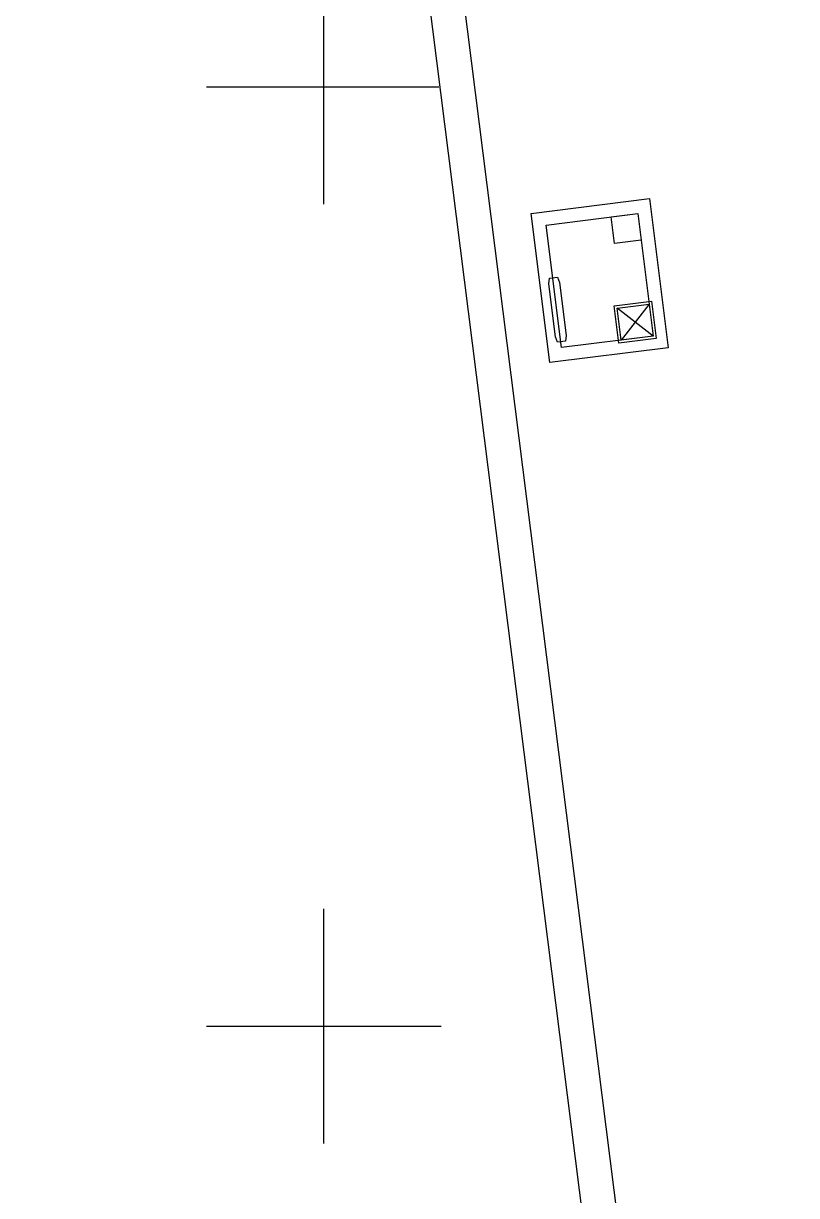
# Model space of a CAD drawing. Header units: inches. Extents: x 2621776591 to 2623670951, y 363331607 to 364354604.
# Drawn here: x 2622151127 to 2622165524, y 364026062 to 364047897 of the extents above; entities that cross this region are included whole.
import ezdxf

# ---------------------------------------------------------------- set-up
doc = ezdxf.new("R2010")
doc.units = ezdxf.units.IN
doc.header["$MEASUREMENT"] = 0
doc.layers.add('CABLE REELING PIT', color=1, linetype='Continuous')
doc.layers.add('TEXT2', color=1, linetype='Continuous')

# ---------------------------------------------------------------- blocks, each defined once
blk = doc.blocks.new('A$Cfe87a000')
h = blk.add_hatch()
h.set_pattern_fill('CROSS', color=190, scale=35000)
h.set_pattern_definition([(0, (-2621685475, -364093291), (8750, 8750), [4375, -13125]), (90, (-2621683288, -364095478.5), (-8750, 8750), [4375, -13125])])
h.paths.add_polyline_path([(0, 0), (-30586, -3867), (-13078, -140353), (-8315, -149578), (-6733, -162482), (-8967, -172401), (3518, -269734, 0.302123), (7001, -273750), (33332, -264064)])
at = {"color": 190}
blk.add_line((0, 0), (33332, -264064), dxfattribs=at)

msp = doc.modelspace()

# ---------------------------------------------------------------- linework, layer by layer
at = {"layer": 'CABLE REELING PIT'}
for p, q in [((2622162854.1, 364042072.4), (2622162184.1, 364042593.1)), ((2622162779.4, 364042667.7), (2622162258.7, 364041997.8))]:
    msp.add_line(p, q, dxfattribs=at)
for points in [[(2622162784.9, 364044633.7), (2622163133.2, 364041855.4), (2622160928, 364041579), (2622160579.7, 364044357.2)], [(2622162568, 364044354.5), (2622162854.1, 364042072.4), (2622161145, 364041858.1), (2622160858.8, 364044140.2)], [(2622162134, 364043796.2), (2622162071.8, 364044292.3), (2622162568, 364044354.5), (2622162630.2, 364043858.4)], [(2622161220.9, 364041978.9), (2622161072, 364041960), (2622161034.7, 364042056.1), (2622160909.3, 364043048.2), (2622160921.5, 364043150.6), (2622161070.3, 364043169.4), (2622161107.7, 364043073.3), (2622161233.1, 364042081.2)], [(2622162215.4, 364041941.9), (2622162128.3, 364042636.5), (2622162822.8, 364042723.6), (2622162909.9, 364042029)], [(2622162258.7, 364041997.8), (2622162184.1, 364042593.1), (2622162779.4, 364042667.7), (2622162854.1, 364042072.4)]]:
    msp.add_lwpolyline(points, close=True, dxfattribs=at)
at = {"layer": 'TEXT2'}
msp.add_line((2622143258, 364175370.6), (2622218676.3, 363578910), dxfattribs=at)

# ---------------------------------------------------------------- block references
at = {"color": 190}
msp.add_blockref('A$Cfe87a000', (2622142902.7, 364173278.9), dxfattribs=at)

doc.saveas('drawing.dxf')
